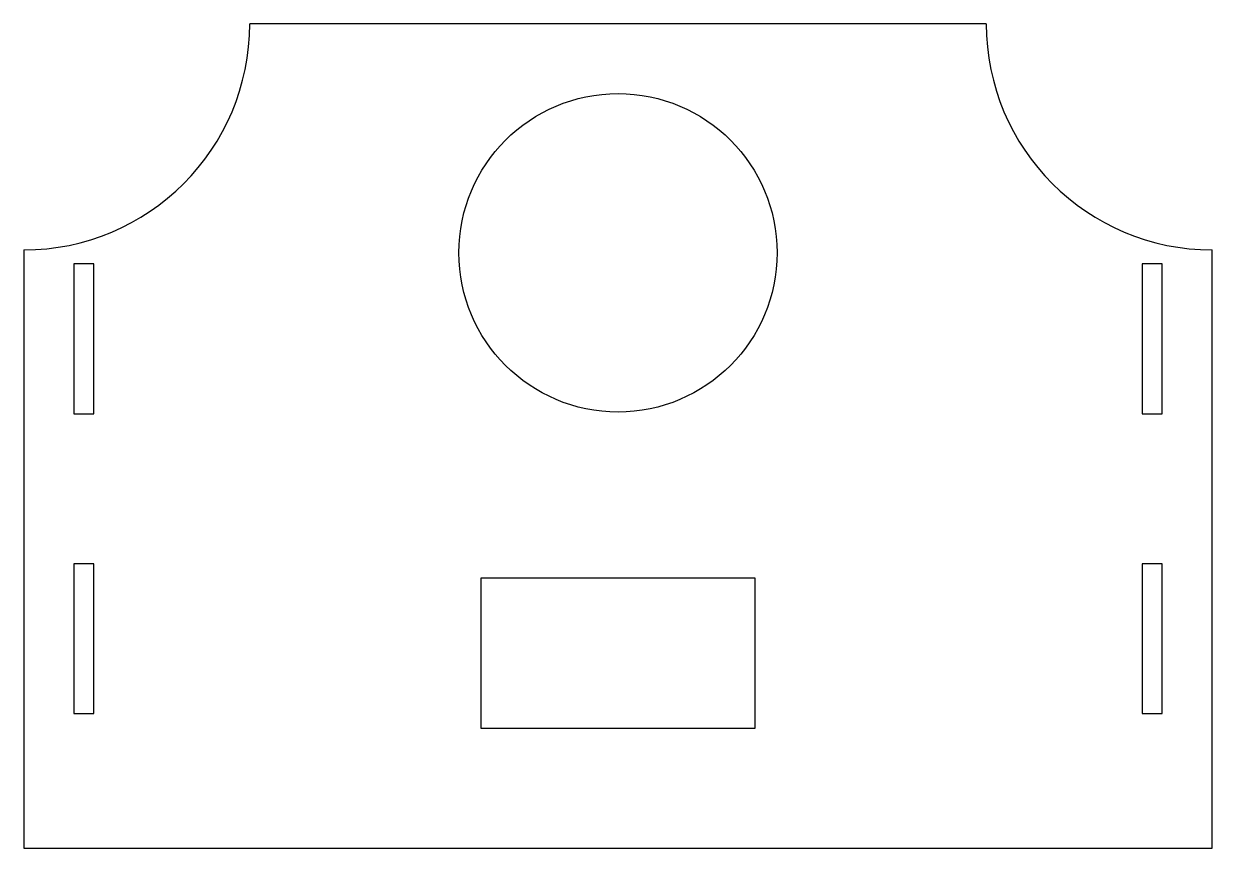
# Model space of a CAD drawing. Header units: millimetres. Extents: x 0 to 238, y 0 to 165.
import ezdxf

# ---------------------------------------------------------------- set-up
doc = ezdxf.new("R2010")
doc.units = ezdxf.units.MM

msp = doc.modelspace()

# ---------------------------------------------------------------- linework, layer by layer
at = {"color": 7, "linetype": 'Continuous', "lineweight": 25}
for p, q in [((192.74, 165), (45.26, 165)), ((0, 119.74), (0, 0)), ((238, 0), (238, 119.74)), ((14, 116.93), (10, 116.93)), ((10, 116.93), (10, 86.93)), ((14, 86.93), (14, 116.93)), ((228, 116.93), (224, 116.93)), ((224, 116.93), (224, 86.93)), ((228, 86.93), (228, 116.93)), ((10, 86.93), (14, 86.93)), ((224, 86.93), (228, 86.93)), ((14, 56.93), (10, 56.93)), ((10, 56.93), (10, 26.93)), ((14, 26.93), (14, 56.93)), ((228, 56.93), (224, 56.93)), ((224, 56.93), (224, 26.93)), ((228, 26.93), (228, 56.93)), ((146.5, 54.05), (91.5, 54.05)), ((91.5, 54.05), (91.5, 24.05)), ((146.5, 24.05), (146.5, 54.05)), ((10, 26.93), (14, 26.93)), ((224, 26.93), (228, 26.93)), ((91.5, 24.05), (146.5, 24.05)), ((0, 0), (238, 0))]:
    msp.add_line(p, q, dxfattribs=at)
msp.add_circle((119, 119.17), 31.87, dxfattribs=at)
for centre, start, end in [((0, 165), 270, 0), ((238, 165), 180, 270)]:
    msp.add_arc(centre, 45.26, start, end, dxfattribs=at)

doc.saveas('drawing.dxf')
